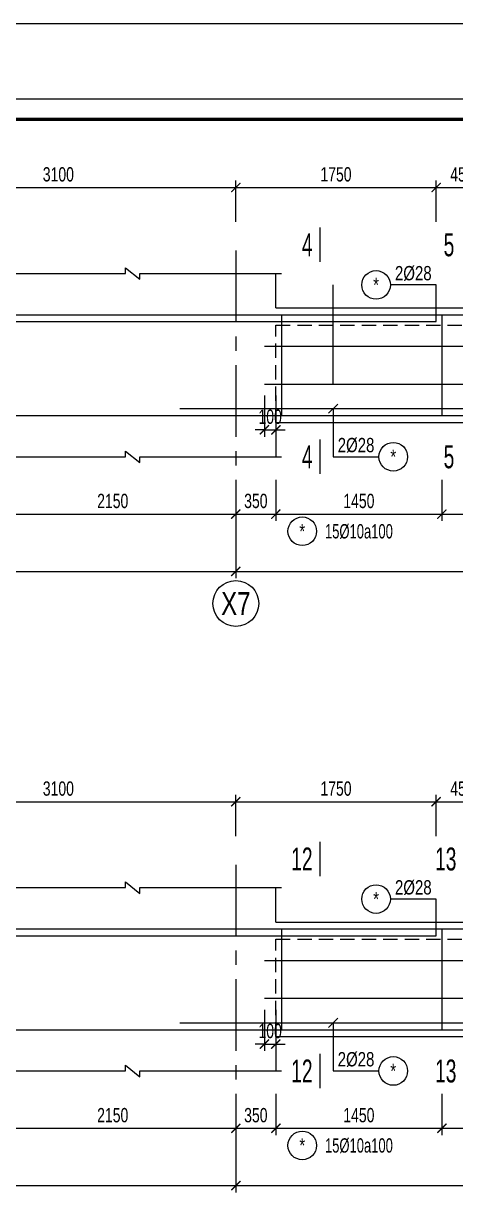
# Model space of a CAD drawing. Header units: millimetres. Extents: x -25284 to 100333, y 0 to 76881.
# Drawn here: x 17436 to 21212, y 25428 to 35640 of the extents above; entities that cross this region are included whole.
import ezdxf
from ezdxf.enums import TextEntityAlignment as Align

# ---------------------------------------------------------------- set-up
doc = ezdxf.new("R2010")
doc.units = ezdxf.units.MM
doc.header["$LTSCALE"] = 500
doc.header["$MEASUREMENT"] = 0
doc.linetypes.add('CENTER', pattern=[2, 1.25, -0.25, 0.25, -0.25])
doc.linetypes.add('HIDDEN', pattern=[0.375, 0.25, -0.125])
for name, color, linetype in [('CDC-KHUNGTEN', 7, 'Continuous'), ('KCS_AXIS', 5, 'CENTER'), ('KCS_BORDER', 3, 'Continuous'), ('KCS_CHI', 1, 'Continuous'), ('KCS_DIM', 1, 'Continuous'), ('KCS_HIDDEN', 8, 'HIDDEN'), ('KCS_STEEL', 4, 'Continuous'), ('KCS_TEXT', 2, 'Continuous'), ('KCS_TEXT_TK', 2, 'Continuous'), ('KCS_TEXT_TMC', 4, 'Continuous')]:
    doc.layers.add(name, color=color, linetype=linetype)
doc.styles.add('KCS_BIGTEXT', font='arial.ttf', dxfattribs={"width": 0.75})
doc.styles.add('KCS_SMTEXT', font='arial.ttf', dxfattribs={"width": 0.7})
doc.dimstyles.new('KCS_DIM50', dxfattribs={"dimscale": 50, "dimtxt": 2.5, "dimasz": 1.6, "dimexe": 1.2, "dimexo": 0, "dimgap": 1, "dimtad": 1, "dimdec": 0, "dimzin": 0, "dimdsep": 46, "dimtxsty": 'KCS_SMTEXT', "dimblk": 'ARCHTICK', "dimcen": 0, "dimdle": 1, "dimclrd": 256, "dimclre": 256, "dimclrt": 2, "dimadec": 0, "dimazin": 0, "dimtfac": 1, "dimtdec": 0, "dimtix": 1, "dimtmove": 2, "dimatfit": 3, "dimfxl": 1, "dimtolj": 1, "dimtzin": 0, "dimarcsym": 0})

# ---------------------------------------------------------------- blocks, each defined once
blk = doc.blocks.new('_ArchTick')
at = {"color": 0, "linetype": 'ByBlock', "const_width": 0.15}
blk.add_lwpolyline([(-0.5, -0.5), (0.5, 0.5)], dxfattribs=at)
blk = doc.blocks.new('*D314')
at = {"layer": 'Defpoints', "color": 0, "transparency": 16777216}
for p in [(11192, 31658), (19292, 31658), (19292, 30858)]:
    blk.add_point(p, dxfattribs=at)
at = {"layer": 'KCS_DIM', "lineweight": -2, "transparency": 16777216}
for p, q in [((11192, 31658), (11192, 30798)), ((19292, 31658), (19292, 30798)), ((11142, 30858), (19342, 30858))]:
    blk.add_line(p, q, dxfattribs=at)
at = {"layer": 'KCS_DIM', "lineweight": -2, "transparency": 16777216, "xscale": 80, "yscale": 80, "zscale": 80, "rotation": 180}
blk.add_blockref('_ArchTick', (11192, 30858), dxfattribs=at)
at = {"layer": 'KCS_DIM', "lineweight": -2, "transparency": 16777216, "xscale": 80, "yscale": 80, "zscale": 80}
blk.add_blockref('_ArchTick', (19292, 30858), dxfattribs=at)
at = {"layer": 'KCS_DIM', "color": 2, "transparency": 16777216, "insert": (15242, 30972), "char_height": 125, "attachment_point": 5, "style": 'KCS_SMTEXT'}
blk.add_mtext('\\A1;8100', dxfattribs=at)
blk = doc.blocks.new('*D315')
at = {"layer": 'Defpoints', "color": 0, "transparency": 16777216}
for p in [(19292, 31658), (27692, 31658), (27692, 30858)]:
    blk.add_point(p, dxfattribs=at)
at = {"layer": 'KCS_DIM', "lineweight": -2, "transparency": 16777216}
for p, q in [((19292, 31658), (19292, 30798)), ((27692, 31658), (27692, 30798)), ((19242, 30858), (27742, 30858))]:
    blk.add_line(p, q, dxfattribs=at)
at = {"layer": 'KCS_DIM', "lineweight": -2, "transparency": 16777216, "xscale": 80, "yscale": 80, "zscale": 80, "rotation": 180}
blk.add_blockref('_ArchTick', (19292, 30858), dxfattribs=at)
at = {"layer": 'KCS_DIM', "lineweight": -2, "transparency": 16777216, "xscale": 80, "yscale": 80, "zscale": 80}
blk.add_blockref('_ArchTick', (27692, 30858), dxfattribs=at)
at = {"layer": 'KCS_DIM', "color": 2, "transparency": 16777216, "insert": (23492, 30972), "char_height": 125, "attachment_point": 5, "style": 'KCS_SMTEXT'}
blk.add_mtext('\\A1;8400', dxfattribs=at)
blk = doc.blocks.new('*D319')
at = {"layer": 'Defpoints', "color": 0, "transparency": 16777216}
for p in [(17142, 31658), (19292, 31658), (19292, 31358)]:
    blk.add_point(p, dxfattribs=at)
at = {"layer": 'KCS_DIM', "lineweight": -2, "transparency": 16777216}
for p, q in [((17142, 31658), (17142, 31298)), ((19292, 31658), (19292, 31298)), ((17092, 31358), (19342, 31358))]:
    blk.add_line(p, q, dxfattribs=at)
at = {"layer": 'KCS_DIM', "lineweight": -2, "transparency": 16777216, "xscale": 80, "yscale": 80, "zscale": 80, "rotation": 180}
blk.add_blockref('_ArchTick', (17142, 31358), dxfattribs=at)
at = {"layer": 'KCS_DIM', "lineweight": -2, "transparency": 16777216, "xscale": 80, "yscale": 80, "zscale": 80}
blk.add_blockref('_ArchTick', (19292, 31358), dxfattribs=at)
at = {"layer": 'KCS_DIM', "color": 2, "transparency": 16777216, "insert": (18217, 31472), "char_height": 125, "attachment_point": 5, "style": 'KCS_SMTEXT'}
blk.add_mtext('\\A1;2150', dxfattribs=at)
blk = doc.blocks.new('*D320')
at = {"layer": 'Defpoints', "color": 0, "transparency": 16777216}
for p in [(19292, 31658), (19642, 31658), (19642, 31358)]:
    blk.add_point(p, dxfattribs=at)
at = {"layer": 'KCS_DIM', "lineweight": -2, "transparency": 16777216}
for p, q in [((19292, 31658), (19292, 31298)), ((19642, 31658), (19642, 31298)), ((19242, 31358), (19692, 31358))]:
    blk.add_line(p, q, dxfattribs=at)
at = {"layer": 'KCS_DIM', "lineweight": -2, "transparency": 16777216, "xscale": 80, "yscale": 80, "zscale": 80, "rotation": 180}
blk.add_blockref('_ArchTick', (19292, 31358), dxfattribs=at)
at = {"layer": 'KCS_DIM', "lineweight": -2, "transparency": 16777216, "xscale": 80, "yscale": 80, "zscale": 80}
blk.add_blockref('_ArchTick', (19642, 31358), dxfattribs=at)
at = {"layer": 'KCS_DIM', "color": 2, "transparency": 16777216, "insert": (19467, 31472), "char_height": 125, "attachment_point": 5, "style": 'KCS_SMTEXT'}
blk.add_mtext('\\A1;350', dxfattribs=at)
blk = doc.blocks.new('*D325')
at = {"layer": 'Defpoints', "color": 0, "transparency": 16777216}
for p in [(19542, 32393), (19642, 32393), (19642, 32093)]:
    blk.add_point(p, dxfattribs=at)
at = {"layer": 'KCS_DIM', "lineweight": -2, "transparency": 16777216}
for p, q in [((19542, 32393), (19542, 32033)), ((19642, 32393), (19642, 32033)), ((19542, 32093), (19462, 32093)), ((19542, 32093), (19642, 32093)), ((19642, 32093), (19722, 32093))]:
    blk.add_line(p, q, dxfattribs=at)
at = {"layer": 'KCS_DIM', "lineweight": -2, "transparency": 16777216, "xscale": 80, "yscale": 80, "zscale": 80}
blk.add_blockref('_ArchTick', (19542, 32093), dxfattribs=at)
at = {"layer": 'KCS_DIM', "lineweight": -2, "transparency": 16777216, "xscale": 80, "yscale": 80, "zscale": 80, "rotation": 180}
blk.add_blockref('_ArchTick', (19642, 32093), dxfattribs=at)
at = {"layer": 'KCS_DIM', "color": 2, "transparency": 16777216, "insert": (19592, 32207), "char_height": 125, "attachment_point": 5, "style": 'KCS_SMTEXT'}
blk.add_mtext('\\A1;100', dxfattribs=at)
blk = doc.blocks.new('*D337')
at = {"layer": 'Defpoints', "color": 0, "transparency": 16777216}
for p in [(19292, 34208), (16192, 33908), (19292, 33908)]:
    blk.add_point(p, dxfattribs=at)
at = {"layer": 'KCS_DIM', "lineweight": -2, "transparency": 16777216}
for p, q in [((16192, 33908), (16192, 34268)), ((19292, 33908), (19292, 34268)), ((16142, 34208), (19342, 34208))]:
    blk.add_line(p, q, dxfattribs=at)
at = {"layer": 'KCS_DIM', "lineweight": -2, "transparency": 16777216, "xscale": 80, "yscale": 80, "zscale": 80, "rotation": 180}
blk.add_blockref('_ArchTick', (16192, 34208), dxfattribs=at)
at = {"layer": 'KCS_DIM', "lineweight": -2, "transparency": 16777216, "xscale": 80, "yscale": 80, "zscale": 80}
blk.add_blockref('_ArchTick', (19292, 34208), dxfattribs=at)
at = {"layer": 'KCS_DIM', "color": 2, "transparency": 16777216, "insert": (17742, 34322), "char_height": 125, "attachment_point": 5, "style": 'KCS_SMTEXT'}
blk.add_mtext('\\A1;3100', dxfattribs=at)
blk = doc.blocks.new('*D338')
at = {"layer": 'Defpoints', "color": 0, "transparency": 16777216}
for p in [(21042, 34208), (19292, 33908), (21042, 33908)]:
    blk.add_point(p, dxfattribs=at)
at = {"layer": 'KCS_DIM', "lineweight": -2, "transparency": 16777216}
for p, q in [((19292, 33908), (19292, 34268)), ((21042, 33908), (21042, 34268)), ((19242, 34208), (21092, 34208))]:
    blk.add_line(p, q, dxfattribs=at)
at = {"layer": 'KCS_DIM', "lineweight": -2, "transparency": 16777216, "xscale": 80, "yscale": 80, "zscale": 80, "rotation": 180}
blk.add_blockref('_ArchTick', (19292, 34208), dxfattribs=at)
at = {"layer": 'KCS_DIM', "lineweight": -2, "transparency": 16777216, "xscale": 80, "yscale": 80, "zscale": 80}
blk.add_blockref('_ArchTick', (21042, 34208), dxfattribs=at)
at = {"layer": 'KCS_DIM', "color": 2, "transparency": 16777216, "insert": (20167, 34322), "char_height": 125, "attachment_point": 5, "style": 'KCS_SMTEXT'}
blk.add_mtext('\\A1;1750', dxfattribs=at)
blk = doc.blocks.new('*D339')
at = {"layer": 'Defpoints', "color": 0, "transparency": 16777216}
for p in [(21492, 34208), (21042, 33908), (21492, 33908)]:
    blk.add_point(p, dxfattribs=at)
at = {"layer": 'KCS_DIM', "lineweight": -2, "transparency": 16777216}
for p, q in [((21042, 33908), (21042, 34268)), ((21492, 33908), (21492, 34268)), ((20992, 34208), (21542, 34208))]:
    blk.add_line(p, q, dxfattribs=at)
at = {"layer": 'KCS_DIM', "lineweight": -2, "transparency": 16777216, "xscale": 80, "yscale": 80, "zscale": 80, "rotation": 180}
blk.add_blockref('_ArchTick', (21042, 34208), dxfattribs=at)
at = {"layer": 'KCS_DIM', "lineweight": -2, "transparency": 16777216, "xscale": 80, "yscale": 80, "zscale": 80}
blk.add_blockref('_ArchTick', (21492, 34208), dxfattribs=at)
at = {"layer": 'KCS_DIM', "color": 2, "transparency": 16777216, "insert": (21267, 34322), "char_height": 125, "attachment_point": 5, "style": 'KCS_SMTEXT'}
blk.add_mtext('\\A1;450', dxfattribs=at)
blk = doc.blocks.new('*D350')
at = {"layer": 'Defpoints', "color": 0, "transparency": 16777216}
for p in [(19642, 31658), (21092, 31658), (21092, 31358)]:
    blk.add_point(p, dxfattribs=at)
at = {"layer": 'KCS_DIM', "lineweight": -2, "transparency": 16777216}
for p, q in [((19642, 31658), (19642, 31298)), ((21092, 31658), (21092, 31298)), ((19592, 31358), (21142, 31358))]:
    blk.add_line(p, q, dxfattribs=at)
at = {"layer": 'KCS_DIM', "lineweight": -2, "transparency": 16777216, "xscale": 80, "yscale": 80, "zscale": 80, "rotation": 180}
blk.add_blockref('_ArchTick', (19642, 31358), dxfattribs=at)
at = {"layer": 'KCS_DIM', "lineweight": -2, "transparency": 16777216, "xscale": 80, "yscale": 80, "zscale": 80}
blk.add_blockref('_ArchTick', (21092, 31358), dxfattribs=at)
at = {"layer": 'KCS_DIM', "color": 2, "transparency": 16777216, "insert": (20367, 31472), "char_height": 125, "attachment_point": 5, "style": 'KCS_SMTEXT'}
blk.add_mtext('\\A1;1450', dxfattribs=at)
blk = doc.blocks.new('*D351')
at = {"layer": 'Defpoints', "color": 0, "transparency": 16777216}
for p in [(21092, 31658), (23742, 31658), (23742, 31358)]:
    blk.add_point(p, dxfattribs=at)
at = {"layer": 'KCS_DIM', "lineweight": -2, "transparency": 16777216}
for p, q in [((21092, 31658), (21092, 31298)), ((23742, 31658), (23742, 31298)), ((21042, 31358), (23792, 31358))]:
    blk.add_line(p, q, dxfattribs=at)
at = {"layer": 'KCS_DIM', "lineweight": -2, "transparency": 16777216, "xscale": 80, "yscale": 80, "zscale": 80, "rotation": 180}
blk.add_blockref('_ArchTick', (21092, 31358), dxfattribs=at)
at = {"layer": 'KCS_DIM', "lineweight": -2, "transparency": 16777216, "xscale": 80, "yscale": 80, "zscale": 80}
blk.add_blockref('_ArchTick', (23742, 31358), dxfattribs=at)
at = {"layer": 'KCS_DIM', "color": 2, "transparency": 16777216, "insert": (22417, 31472), "char_height": 125, "attachment_point": 5, "style": 'KCS_SMTEXT'}
blk.add_mtext('\\A1;2650', dxfattribs=at)
blk = doc.blocks.new('*D385')
at = {"layer": 'Defpoints', "color": 0, "transparency": 16777216}
for p in [(11192, 26298), (19292, 26298), (19292, 25498)]:
    blk.add_point(p, dxfattribs=at)
at = {"layer": 'KCS_DIM', "lineweight": -2, "transparency": 16777216}
for p, q in [((11192, 26298), (11192, 25438)), ((19292, 26298), (19292, 25438)), ((11142, 25498), (19342, 25498))]:
    blk.add_line(p, q, dxfattribs=at)
at = {"layer": 'KCS_DIM', "lineweight": -2, "transparency": 16777216, "xscale": 80, "yscale": 80, "zscale": 80, "rotation": 180}
blk.add_blockref('_ArchTick', (11192, 25498), dxfattribs=at)
at = {"layer": 'KCS_DIM', "lineweight": -2, "transparency": 16777216, "xscale": 80, "yscale": 80, "zscale": 80}
blk.add_blockref('_ArchTick', (19292, 25498), dxfattribs=at)
at = {"layer": 'KCS_DIM', "color": 2, "transparency": 16777216, "insert": (15242, 25612), "char_height": 125, "attachment_point": 5, "style": 'KCS_SMTEXT'}
blk.add_mtext('\\A1;8100', dxfattribs=at)
blk = doc.blocks.new('*D386')
at = {"layer": 'Defpoints', "color": 0, "transparency": 16777216}
for p in [(19292, 26298), (27692, 26298), (27692, 25498)]:
    blk.add_point(p, dxfattribs=at)
at = {"layer": 'KCS_DIM', "lineweight": -2, "transparency": 16777216}
for p, q in [((19292, 26298), (19292, 25438)), ((27692, 26298), (27692, 25438)), ((19242, 25498), (27742, 25498))]:
    blk.add_line(p, q, dxfattribs=at)
at = {"layer": 'KCS_DIM', "lineweight": -2, "transparency": 16777216, "xscale": 80, "yscale": 80, "zscale": 80, "rotation": 180}
blk.add_blockref('_ArchTick', (19292, 25498), dxfattribs=at)
at = {"layer": 'KCS_DIM', "lineweight": -2, "transparency": 16777216, "xscale": 80, "yscale": 80, "zscale": 80}
blk.add_blockref('_ArchTick', (27692, 25498), dxfattribs=at)
at = {"layer": 'KCS_DIM', "color": 2, "transparency": 16777216, "insert": (23492, 25612), "char_height": 125, "attachment_point": 5, "style": 'KCS_SMTEXT'}
blk.add_mtext('\\A1;8400', dxfattribs=at)
blk = doc.blocks.new('*D390')
at = {"layer": 'Defpoints', "color": 0, "transparency": 16777216}
for p in [(17142, 26298), (19292, 26298), (19292, 25998)]:
    blk.add_point(p, dxfattribs=at)
at = {"layer": 'KCS_DIM', "lineweight": -2, "transparency": 16777216}
for p, q in [((17142, 26298), (17142, 25938)), ((19292, 26298), (19292, 25938)), ((17092, 25998), (19342, 25998))]:
    blk.add_line(p, q, dxfattribs=at)
at = {"layer": 'KCS_DIM', "lineweight": -2, "transparency": 16777216, "xscale": 80, "yscale": 80, "zscale": 80, "rotation": 180}
blk.add_blockref('_ArchTick', (17142, 25998), dxfattribs=at)
at = {"layer": 'KCS_DIM', "lineweight": -2, "transparency": 16777216, "xscale": 80, "yscale": 80, "zscale": 80}
blk.add_blockref('_ArchTick', (19292, 25998), dxfattribs=at)
at = {"layer": 'KCS_DIM', "color": 2, "transparency": 16777216, "insert": (18217, 26112), "char_height": 125, "attachment_point": 5, "style": 'KCS_SMTEXT'}
blk.add_mtext('\\A1;2150', dxfattribs=at)
blk = doc.blocks.new('*D391')
at = {"layer": 'Defpoints', "color": 0, "transparency": 16777216}
for p in [(19292, 26298), (19642, 26298), (19642, 25998)]:
    blk.add_point(p, dxfattribs=at)
at = {"layer": 'KCS_DIM', "lineweight": -2, "transparency": 16777216}
for p, q in [((19292, 26298), (19292, 25938)), ((19642, 26298), (19642, 25938)), ((19242, 25998), (19692, 25998))]:
    blk.add_line(p, q, dxfattribs=at)
at = {"layer": 'KCS_DIM', "lineweight": -2, "transparency": 16777216, "xscale": 80, "yscale": 80, "zscale": 80, "rotation": 180}
blk.add_blockref('_ArchTick', (19292, 25998), dxfattribs=at)
at = {"layer": 'KCS_DIM', "lineweight": -2, "transparency": 16777216, "xscale": 80, "yscale": 80, "zscale": 80}
blk.add_blockref('_ArchTick', (19642, 25998), dxfattribs=at)
at = {"layer": 'KCS_DIM', "color": 2, "transparency": 16777216, "insert": (19467, 26112), "char_height": 125, "attachment_point": 5, "style": 'KCS_SMTEXT'}
blk.add_mtext('\\A1;350', dxfattribs=at)
blk = doc.blocks.new('*D396')
at = {"layer": 'Defpoints', "color": 0, "transparency": 16777216}
for p in [(19542, 27033), (19642, 27033), (19642, 26733)]:
    blk.add_point(p, dxfattribs=at)
at = {"layer": 'KCS_DIM', "lineweight": -2, "transparency": 16777216}
for p, q in [((19542, 27033), (19542, 26673)), ((19642, 27033), (19642, 26673)), ((19542, 26733), (19462, 26733)), ((19542, 26733), (19642, 26733)), ((19642, 26733), (19722, 26733))]:
    blk.add_line(p, q, dxfattribs=at)
at = {"layer": 'KCS_DIM', "lineweight": -2, "transparency": 16777216, "xscale": 80, "yscale": 80, "zscale": 80}
blk.add_blockref('_ArchTick', (19542, 26733), dxfattribs=at)
at = {"layer": 'KCS_DIM', "lineweight": -2, "transparency": 16777216, "xscale": 80, "yscale": 80, "zscale": 80, "rotation": 180}
blk.add_blockref('_ArchTick', (19642, 26733), dxfattribs=at)
at = {"layer": 'KCS_DIM', "color": 2, "transparency": 16777216, "insert": (19592, 26847), "char_height": 125, "attachment_point": 5, "style": 'KCS_SMTEXT'}
blk.add_mtext('\\A1;100', dxfattribs=at)
blk = doc.blocks.new('*D408')
at = {"layer": 'Defpoints', "color": 0, "transparency": 16777216}
for p in [(19292, 28848), (16192, 28548), (19292, 28548)]:
    blk.add_point(p, dxfattribs=at)
at = {"layer": 'KCS_DIM', "lineweight": -2, "transparency": 16777216}
for p, q in [((16192, 28548), (16192, 28908)), ((19292, 28548), (19292, 28908)), ((16142, 28848), (19342, 28848))]:
    blk.add_line(p, q, dxfattribs=at)
at = {"layer": 'KCS_DIM', "lineweight": -2, "transparency": 16777216, "xscale": 80, "yscale": 80, "zscale": 80, "rotation": 180}
blk.add_blockref('_ArchTick', (16192, 28848), dxfattribs=at)
at = {"layer": 'KCS_DIM', "lineweight": -2, "transparency": 16777216, "xscale": 80, "yscale": 80, "zscale": 80}
blk.add_blockref('_ArchTick', (19292, 28848), dxfattribs=at)
at = {"layer": 'KCS_DIM', "color": 2, "transparency": 16777216, "insert": (17742, 28962), "char_height": 125, "attachment_point": 5, "style": 'KCS_SMTEXT'}
blk.add_mtext('\\A1;3100', dxfattribs=at)
blk = doc.blocks.new('*D409')
at = {"layer": 'Defpoints', "color": 0, "transparency": 16777216}
for p in [(21042, 28848), (19292, 28548), (21042, 28548)]:
    blk.add_point(p, dxfattribs=at)
at = {"layer": 'KCS_DIM', "lineweight": -2, "transparency": 16777216}
for p, q in [((19292, 28548), (19292, 28908)), ((21042, 28548), (21042, 28908)), ((19242, 28848), (21092, 28848))]:
    blk.add_line(p, q, dxfattribs=at)
at = {"layer": 'KCS_DIM', "lineweight": -2, "transparency": 16777216, "xscale": 80, "yscale": 80, "zscale": 80, "rotation": 180}
blk.add_blockref('_ArchTick', (19292, 28848), dxfattribs=at)
at = {"layer": 'KCS_DIM', "lineweight": -2, "transparency": 16777216, "xscale": 80, "yscale": 80, "zscale": 80}
blk.add_blockref('_ArchTick', (21042, 28848), dxfattribs=at)
at = {"layer": 'KCS_DIM', "color": 2, "transparency": 16777216, "insert": (20167, 28962), "char_height": 125, "attachment_point": 5, "style": 'KCS_SMTEXT'}
blk.add_mtext('\\A1;1750', dxfattribs=at)
blk = doc.blocks.new('*D410')
at = {"layer": 'Defpoints', "color": 0, "transparency": 16777216}
for p in [(21492, 28848), (21042, 28548), (21492, 28548)]:
    blk.add_point(p, dxfattribs=at)
at = {"layer": 'KCS_DIM', "lineweight": -2, "transparency": 16777216}
for p, q in [((21042, 28548), (21042, 28908)), ((21492, 28548), (21492, 28908)), ((20992, 28848), (21542, 28848))]:
    blk.add_line(p, q, dxfattribs=at)
at = {"layer": 'KCS_DIM', "lineweight": -2, "transparency": 16777216, "xscale": 80, "yscale": 80, "zscale": 80, "rotation": 180}
blk.add_blockref('_ArchTick', (21042, 28848), dxfattribs=at)
at = {"layer": 'KCS_DIM', "lineweight": -2, "transparency": 16777216, "xscale": 80, "yscale": 80, "zscale": 80}
blk.add_blockref('_ArchTick', (21492, 28848), dxfattribs=at)
at = {"layer": 'KCS_DIM', "color": 2, "transparency": 16777216, "insert": (21267, 28962), "char_height": 125, "attachment_point": 5, "style": 'KCS_SMTEXT'}
blk.add_mtext('\\A1;450', dxfattribs=at)
blk = doc.blocks.new('*D421')
at = {"layer": 'Defpoints', "color": 0, "transparency": 16777216}
for p in [(19642, 26298), (21092, 26298), (21092, 25998)]:
    blk.add_point(p, dxfattribs=at)
at = {"layer": 'KCS_DIM', "lineweight": -2, "transparency": 16777216}
for p, q in [((19642, 26298), (19642, 25938)), ((21092, 26298), (21092, 25938)), ((19592, 25998), (21142, 25998))]:
    blk.add_line(p, q, dxfattribs=at)
at = {"layer": 'KCS_DIM', "lineweight": -2, "transparency": 16777216, "xscale": 80, "yscale": 80, "zscale": 80, "rotation": 180}
blk.add_blockref('_ArchTick', (19642, 25998), dxfattribs=at)
at = {"layer": 'KCS_DIM', "lineweight": -2, "transparency": 16777216, "xscale": 80, "yscale": 80, "zscale": 80}
blk.add_blockref('_ArchTick', (21092, 25998), dxfattribs=at)
at = {"layer": 'KCS_DIM', "color": 2, "transparency": 16777216, "insert": (20367, 26112), "char_height": 125, "attachment_point": 5, "style": 'KCS_SMTEXT'}
blk.add_mtext('\\A1;1450', dxfattribs=at)
blk = doc.blocks.new('*D422')
at = {"layer": 'Defpoints', "color": 0, "transparency": 16777216}
for p in [(21092, 26298), (23742, 26298), (23742, 25998)]:
    blk.add_point(p, dxfattribs=at)
at = {"layer": 'KCS_DIM', "lineweight": -2, "transparency": 16777216}
for p, q in [((21092, 26298), (21092, 25938)), ((23742, 26298), (23742, 25938)), ((21042, 25998), (23792, 25998))]:
    blk.add_line(p, q, dxfattribs=at)
at = {"layer": 'KCS_DIM', "lineweight": -2, "transparency": 16777216, "xscale": 80, "yscale": 80, "zscale": 80, "rotation": 180}
blk.add_blockref('_ArchTick', (21092, 25998), dxfattribs=at)
at = {"layer": 'KCS_DIM', "lineweight": -2, "transparency": 16777216, "xscale": 80, "yscale": 80, "zscale": 80}
blk.add_blockref('_ArchTick', (23742, 25998), dxfattribs=at)
at = {"layer": 'KCS_DIM', "color": 2, "transparency": 16777216, "insert": (22417, 26112), "char_height": 125, "attachment_point": 5, "style": 'KCS_SMTEXT'}
blk.add_mtext('\\A1;2650', dxfattribs=at)
blk = doc.blocks.new('Khung tên chuẩn')
at = {"layer": 'CDC-KHUNGTEN', "color": 8}
blk.add_lwpolyline([(75096, 1100), (83000, 1100), (83000, 58300), (3000, 58300), (3000, 1100), (75096, 1100)], dxfattribs=at)
at = {"layer": 'CDC-KHUNGTEN', "color": 255, "lineweight": 60}
blk.add_lwpolyline([(74900, 1400), (74900, 58000), (3300, 58000), (3300, 1400), (74900, 1400)], close=True, dxfattribs=at)
at = {"layer": 'Defpoints', "color": 1, "ltscale": 0.2}
blk.add_lwpolyline([(0, 0), (0, 59400), (84100, 59400), (84100, 0), (0, 0)], close=True, dxfattribs=at)

msp = doc.modelspace()

# ---------------------------------------------------------------- linework, layer by layer
at = {"layer": 'KCS_AXIS'}
for p, q in [((19292.3, 33658), (19292.3, 31658)), ((19292.3, 28298.3), (19292.3, 26298.3))]:
    msp.add_line(p, q, dxfattribs=at)
at = {"layer": 'KCS_BORDER'}
for p, q in [((19642.3, 33158), (19642.3, 33458)), ((19642.3, 33158), (25192.3, 33158)), ((19642.3, 32158), (25192.3, 32158)), ((19642.3, 32158), (19642.3, 31858)), ((19642.3, 27798.3), (19642.3, 28098.3)), ((19642.3, 27798.3), (25192.3, 27798.3)), ((19642.3, 26798.3), (25192.3, 26798.3)), ((19642.3, 26798.3), (19642.3, 26498.3))]:
    msp.add_line(p, q, dxfattribs=at)
at = {"layer": 'KCS_BORDER', "color": 1}
for points in [[(17092.3, 33458), (18329.8, 33458), (18329.8, 33508), (18454.8, 33408), (18454.8, 33458), (19692.3, 33458)], [(17092.3, 31858), (18329.8, 31858), (18329.8, 31908), (18454.8, 31808), (18454.8, 31858), (19692.3, 31858)], [(17092.3, 28098.3), (18329.8, 28098.3), (18329.8, 28148.3), (18454.8, 28048.3), (18454.8, 28098.3), (19692.3, 28098.3)], [(17092.3, 26498.3), (18329.8, 26498.3), (18329.8, 26548.3), (18454.8, 26448.3), (18454.8, 26498.3), (19692.3, 26498.3)]]:
    msp.add_lwpolyline(points, dxfattribs=at)
at = {"layer": 'KCS_CHI'}
for p, q in [((20142.3, 32493), (20142.3, 33358)), ((21042.3, 33358), (20642.3, 33358)), ((21042.3, 33038), (21042.3, 33358)), ((20142.3, 32278), (20142.3, 31858)), ((20142.3, 31858), (20542.3, 31858)), ((21042.3, 27998.3), (20642.3, 27998.3)), ((21042.3, 27678.3), (21042.3, 27998.3)), ((20142.3, 26918.3), (20142.3, 26498.3)), ((20142.3, 26498.3), (20542.3, 26498.3))]:
    msp.add_line(p, q, dxfattribs=at)
at = {"layer": 'KCS_CHI', "color": 3}
for p, q in [((20102.3, 32238), (20182.3, 32318)), ((20102.3, 26878.3), (20182.3, 26958.3))]:
    msp.add_line(p, q, dxfattribs=at)
at = {"layer": 'KCS_CHI'}
msp.add_circle((19292.3, 30578), 200, dxfattribs=at)
at = {"layer": 'KCS_HIDDEN'}
for p, q in [((19642.3, 33008), (23292.3, 33008)), ((19642.3, 32158), (19642.3, 33008)), ((19642.3, 27648.3), (23292.3, 27648.3)), ((19642.3, 26798.3), (19642.3, 27648.3))]:
    msp.add_line(p, q, dxfattribs=at)
at = {"layer": 'KCS_STEEL'}
for p, q in [((4612.3, 33098), (26792.3, 33098)), ((15842.3, 33098), (21492.3, 33098)), ((19692.3, 33098), (19692.3, 32218)), ((21092.3, 33098), (21092.3, 32218)), ((16192.3, 33038), (21042.3, 33038)), ((19542.3, 32823), (25292.3, 32823)), ((19542.3, 32493), (25292.3, 32493)), ((18802.3, 32278), (26032.3, 32278)), ((4932.3, 32218), (26472.3, 32218)), ((4612.3, 27738.3), (26792.3, 27738.3)), ((15842.3, 27738.3), (21492.3, 27738.3)), ((16192.3, 27678.3), (21042.3, 27678.3)), ((19692.3, 27738.3), (19692.3, 26858.3)), ((21092.3, 27738.3), (21092.3, 26858.3)), ((19542.3, 27463.3), (25292.3, 27463.3)), ((19542.3, 27133.3), (25292.3, 27133.3)), ((4932.3, 26858.3), (26472.3, 26858.3)), ((18802.3, 26918.3), (26032.3, 26918.3))]:
    msp.add_line(p, q, dxfattribs=at)
at = {"layer": 'KCS_TEXT_TK', "color": 1}
for centre in [(20517.3, 33358), (20667.3, 31858), (19872.3, 31208), (20517.3, 27998.3), (20667.3, 26498.3), (19872.3, 25848.3)]:
    msp.add_circle(centre, 125, dxfattribs=at)
at = {"layer": 'KCS_TEXT_TMC'}
for p, q in [((20028.9, 33558), (20028.9, 33858)), ((20028.9, 31708), (20028.9, 32008)), ((20028.9, 28198.3), (20028.9, 28498.3)), ((20028.9, 26348.3), (20028.9, 26648.3))]:
    msp.add_line(p, q, dxfattribs=at)

# ---------------------------------------------------------------- block references
at = {"xscale": 0.6000000003099577, "yscale": 0.6000000003099577, "zscale": 0.6000000003099577}
msp.add_blockref('Khung tên chuẩn', (0, 0), dxfattribs=at)

# ---------------------------------------------------------------- texts
at = {"layer": 'KCS_TEXT', "style": 'KCS_SMTEXT'}
for s, width, p in [('2%%c28', 0.75, (20842.3, 33398)), ('2%%c28', 0.75, (20342.3, 31898)), ('15%%C10a100', 0.65, (20367.3, 31145.5)), ('2%%c28', 0.75, (20842.3, 28038.3)), ('2%%c28', 0.75, (20342.3, 26538.3)), ('15%%C10a100', 0.65, (20367.3, 25785.8))]:
    msp.add_text(s, height=125, dxfattribs=dict(at, width=width)).set_placement(p, align=Align.CENTER)
at = {"layer": 'KCS_TEXT', "color": 4, "style": 'KCS_BIGTEXT', "width": 0.75}
msp.add_text('X7', height=200, dxfattribs=at).set_placement((19292.3, 30578), align=Align.MIDDLE_CENTER)
at = {"layer": 'KCS_TEXT_TK', "style": 'KCS_SMTEXT', "width": 0.75}
for p in [(20517.3, 33358), (20667.3, 31858), (19872.3, 31208), (20517.3, 27998.3), (20667.3, 26498.3), (19872.3, 25848.3)]:
    msp.add_text('*', height=125, dxfattribs=at).set_placement(p, align=Align.MIDDLE_CENTER)
at = {"layer": 'KCS_TEXT_TMC', "style": 'KCS_BIGTEXT', "width": 0.6}
for s, p in [('4', (19962.3, 33608)), ('5', (21200.5, 33608)), ('4', (19962.3, 31758)), ('5', (21200.5, 31758)), ('12', (19962.3, 28248.3)), ('13', (21218.8, 28248.3)), ('12', (19962.3, 26398.3)), ('13', (21218.8, 26398.3))]:
    msp.add_text(s, height=200, dxfattribs=at).set_placement(p, align=Align.RIGHT)

# ---------------------------------------------------------------- dimensions: what is measured, and where the dimension line sits
at = {"layer": 'KCS_DIM'}
for base, p1, p2, picture, middle in [((19292.3, 34208), (16192.3, 33908), (19292.3, 33908), '*D337', (17742.3, 34321.8)), ((21042.3, 34208), (19292.3, 33908), (21042.3, 33908), '*D338', (20167.3, 34321.8)), ((21492.3, 34208), (21042.3, 33908), (21492.3, 33908), '*D339', (21267.3, 34321.8)), ((19642.3, 32093), (19542.3, 32393), (19642.3, 32393), '*D325', (19592.3, 32206.8)), ((19292.3, 30858), (11192.3, 31658), (19292.3, 31658), '*D314', (15242.3, 30971.8)), ((19292.3, 31358), (17142.3, 31658), (19292.3, 31658), '*D319', (18217.3, 31471.8)), ((27692.3, 30858), (19292.3, 31658), (27692.3, 31658), '*D315', (23492.3, 30971.8)), ((19642.3, 31358), (19292.3, 31658), (19642.3, 31658), '*D320', (19467.3, 31471.8)), ((21092.3, 31358), (19642.3, 31658), (21092.3, 31658), '*D350', (20367.3, 31471.8)), ((23742.3, 31358), (21092.3, 31658), (23742.3, 31658), '*D351', (22417.3, 31471.8)), ((19292.3, 28848.3), (16192.3, 28548.3), (19292.3, 28548.3), '*D408', (17742.3, 28962.2)), ((21042.3, 28848.3), (19292.3, 28548.3), (21042.3, 28548.3), '*D409', (20167.3, 28962.1)), ((21492.3, 28848.3), (21042.3, 28548.3), (21492.3, 28548.3), '*D410', (21267.3, 28962.1)), ((19642.3, 26733.3), (19542.3, 27033.3), (19642.3, 27033.3), '*D396', (19592.3, 26847.1)), ((19292.3, 25498.3), (11192.3, 26298.3), (19292.3, 26298.3), '*D385', (15242.3, 25612.1)), ((19292.3, 25998.3), (17142.3, 26298.3), (19292.3, 26298.3), '*D390', (18217.3, 26112.1)), ((27692.3, 25498.3), (19292.3, 26298.3), (27692.3, 26298.3), '*D386', (23492.3, 25612.1)), ((19642.3, 25998.3), (19292.3, 26298.3), (19642.3, 26298.3), '*D391', (19467.3, 26112.2)), ((21092.3, 25998.3), (19642.3, 26298.3), (21092.3, 26298.3), '*D421', (20367.3, 26112.1)), ((23742.3, 25998.3), (21092.3, 26298.3), (23742.3, 26298.3), '*D422', (22417.3, 26112.1))]:
    dim = msp.add_linear_dim(base=base, p1=p1, p2=p2, dimstyle='KCS_DIM50', dxfattribs=at)
    dim.commit()
    dim.dimension.update_dxf_attribs({"geometry": picture, "text_midpoint": middle})

doc.saveas('drawing.dxf')
